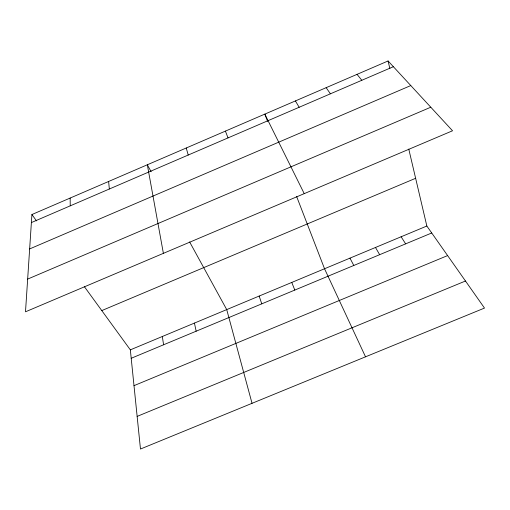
<?xml version="1.0" encoding="UTF-8"?>
<svg xmlns="http://www.w3.org/2000/svg" width="510" height="510" viewBox="0 0 510 510"><rect width="100%" height="100%" fill="white"/><g stroke="black" fill="none" stroke-linecap="round" stroke-linejoin="round"><path stroke-width="0.76" d="M31.913 214.544L25.5 311.801L452.542 130.77L388.078 60.97L31.913 214.544L36.529 220.894M31.384 222.577L393.369 66.702M29.644 248.937L410.792 85.565M27.655 279.097L430.791 107.215M101.777 310.59L415.631 178.29M130.343 349.854L426.844 226.026L484.5 308.072L140.473 449.029L130.343 349.854L84.309 286.569M131.204 358.281L431.728 232.981M133.996 385.656L447.614 255.58M137.139 416.396L465.483 281.01M357.045 74.352L361.819 80.287M326.158 87.669L330.416 93.814M401.121 236.774L405.648 243.856M295.411 100.929L299.16 107.272M375.494 247.471L379.669 254.688M151.151 171.749L147.326 164.781L163.385 253.349M189.618 241.925L226.727 309.602L252.036 403.314M349.968 258.13L353.793 265.474M304.234 193.641L264.811 114.125L267.616 121.393M365.523 356.822L324.538 268.751L296.648 196.548M291.771 282.438L294.799 290.069M225.42 131.108L228.015 137.904M259.169 296.055L261.757 303.852M186.258 147.996L188.209 155.046M388.078 60.97L389.857 68.557M408.771 149.086L426.844 226.026M194.438 323.085L196.152 331.2M162.314 336.498L163.595 344.779M108.63 181.471L109.331 189.012M70.157 198.058L70.24 205.842"/></g></svg>
